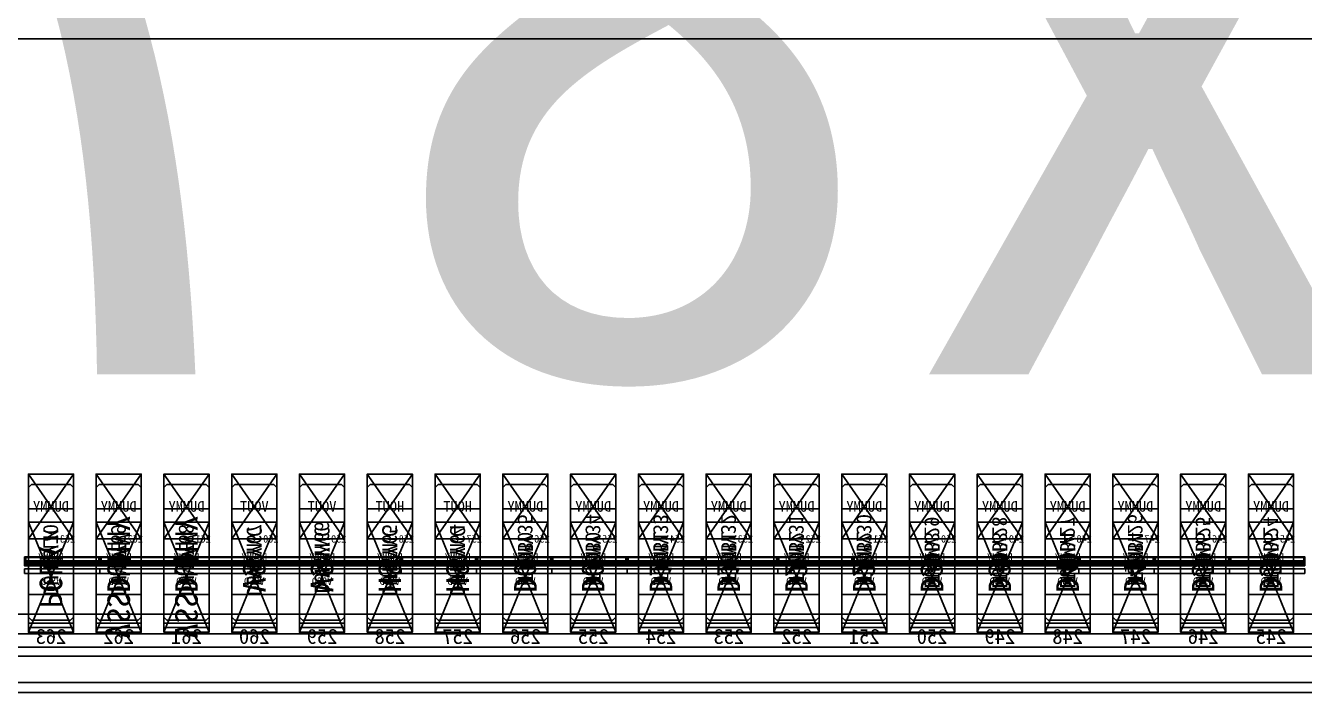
# Model space of a CAD drawing. Header units: millimetres. Extents: x 427 to 2444, y 137 to 817.
# Drawn here: x 1137.497 to 1138.347, y 300.775 to 301.218 of the extents above; entities that cross this region are included whole.
import ezdxf
from ezdxf.enums import TextEntityAlignment as Align

# ---------------------------------------------------------------- set-up
doc = ezdxf.new("R2010")
doc.units = ezdxf.units.MM
for name, color, linetype in [('L0', 211, 'Continuous'), ('L102', 91, 'Continuous'), ('L114', 213, 'Continuous'), ('L240', 60, 'Continuous'), ('L241', 200, 'Continuous'), ('L242', 51, 'Continuous'), ('L245', 53, 'Continuous'), ('L246', 93, 'Continuous'), ('L248', 171, 'Continuous'), ('L59', 140, 'Continuous'), ('L63', 4, 'Continuous'), ('L98', 150, 'Continuous')]:
    doc.layers.add(name, color=color, linetype=linetype)
doc.styles.add('txt', font='simhei.ttf')

# ---------------------------------------------------------------- blocks, each defined once
blk = doc.blocks.new('HX8394_F_PAD')
at = {"layer": 'L0'}
blk.add_lwpolyline([(-13.86, -0.4025), (-13.86, 0.4025), (13.86, 0.4025), (13.86, -0.4025), (-13.86, -0.4025)], close=True, dxfattribs=at)
at = {"layer": 'L241'}
blk.add_lwpolyline([(-13.9, -0.435), (-13.9, 0.435), (13.9, 0.435), (13.9, -0.435), (-13.9, -0.435)], close=True, dxfattribs=at)
at = {"layer": 'L242'}
for points in [[(-2.6905, -0.3935), (-2.6925, -0.3915), (-2.6925, -0.3055), (-2.6905, -0.3035), (-2.6645, -0.3035), (-2.6625, -0.3055), (-2.6625, -0.3915), (-2.6645, -0.3935), (-2.6905, -0.3935)], [(-2.6455, -0.3935), (-2.6475, -0.3915), (-2.6475, -0.3055), (-2.6455, -0.3035), (-2.6195, -0.3035), (-2.6175, -0.3055), (-2.6175, -0.3915), (-2.6195, -0.3935), (-2.6455, -0.3935)], [(-2.6005, -0.3935), (-2.6025, -0.3915), (-2.6025, -0.3055), (-2.6005, -0.3035), (-2.5745, -0.3035), (-2.5725, -0.3055), (-2.5725, -0.3915), (-2.5745, -0.3935), (-2.6005, -0.3935)], [(-2.5555, -0.3935), (-2.5575, -0.3915), (-2.5575, -0.3055), (-2.5555, -0.3035), (-2.5295, -0.3035), (-2.5275, -0.3055), (-2.5275, -0.3915), (-2.5295, -0.3935), (-2.5555, -0.3935)], [(-2.5105, -0.3935), (-2.5125, -0.3915), (-2.5125, -0.3055), (-2.5105, -0.3035), (-2.4845, -0.3035), (-2.4825, -0.3055), (-2.4825, -0.3915), (-2.4845, -0.3935), (-2.5105, -0.3935)], [(-2.4655, -0.3935), (-2.4675, -0.3915), (-2.4675, -0.3055), (-2.4655, -0.3035), (-2.4395, -0.3035), (-2.4375, -0.3055), (-2.4375, -0.3915), (-2.4395, -0.3935), (-2.4655, -0.3935)], [(-2.4205, -0.3935), (-2.4225, -0.3915), (-2.4225, -0.3055), (-2.4205, -0.3035), (-2.3945, -0.3035), (-2.3925, -0.3055), (-2.3925, -0.3915), (-2.3945, -0.3935), (-2.4205, -0.3935)], [(-2.3755, -0.3935), (-2.3775, -0.3915), (-2.3775, -0.3055), (-2.3755, -0.3035), (-2.3495, -0.3035), (-2.3475, -0.3055), (-2.3475, -0.3915), (-2.3495, -0.3935), (-2.3755, -0.3935)], [(-2.3305, -0.3935), (-2.3325, -0.3915), (-2.3325, -0.3055), (-2.3305, -0.3035), (-2.3045, -0.3035), (-2.3025, -0.3055), (-2.3025, -0.3915), (-2.3045, -0.3935), (-2.3305, -0.3935)], [(-2.2855, -0.3935), (-2.2875, -0.3915), (-2.2875, -0.3055), (-2.2855, -0.3035), (-2.2595, -0.3035), (-2.2575, -0.3055), (-2.2575, -0.3915), (-2.2595, -0.3935), (-2.2855, -0.3935)], [(-2.2405, -0.3935), (-2.2425, -0.3915), (-2.2425, -0.3055), (-2.2405, -0.3035), (-2.2145, -0.3035), (-2.2125, -0.3055), (-2.2125, -0.3915), (-2.2145, -0.3935), (-2.2405, -0.3935)], [(-2.1955, -0.3935), (-2.1975, -0.3915), (-2.1975, -0.3055), (-2.1955, -0.3035), (-2.1695, -0.3035), (-2.1675, -0.3055), (-2.1675, -0.3915), (-2.1695, -0.3935), (-2.1955, -0.3935)], [(-2.1505, -0.3935), (-2.1525, -0.3915), (-2.1525, -0.3055), (-2.1505, -0.3035), (-2.1245, -0.3035), (-2.1225, -0.3055), (-2.1225, -0.3915), (-2.1245, -0.3935), (-2.1505, -0.3935)], [(-2.1055, -0.3935), (-2.1075, -0.3915), (-2.1075, -0.3055), (-2.1055, -0.3035), (-2.0795, -0.3035), (-2.0775, -0.3055), (-2.0775, -0.3915), (-2.0795, -0.3935), (-2.1055, -0.3935)], [(-2.0605, -0.3935), (-2.0625, -0.3915), (-2.0625, -0.3055), (-2.0605, -0.3035), (-2.0345, -0.3035), (-2.0325, -0.3055), (-2.0325, -0.3915), (-2.0345, -0.3935), (-2.0605, -0.3935)], [(-2.0155, -0.3935), (-2.0175, -0.3915), (-2.0175, -0.3055), (-2.0155, -0.3035), (-1.9895, -0.3035), (-1.9875, -0.3055), (-1.9875, -0.3915), (-1.9895, -0.3935), (-2.0155, -0.3935)], [(-1.9705, -0.3935), (-1.9725, -0.3915), (-1.9725, -0.3055), (-1.9705, -0.3035), (-1.9445, -0.3035), (-1.9425, -0.3055), (-1.9425, -0.3915), (-1.9445, -0.3935), (-1.9705, -0.3935)], [(-1.9255, -0.3935), (-1.9275, -0.3915), (-1.9275, -0.3055), (-1.9255, -0.3035), (-1.8995, -0.3035), (-1.8975, -0.3055), (-1.8975, -0.3915), (-1.8995, -0.3935), (-1.9255, -0.3935)], [(-1.8805, -0.3935), (-1.8825, -0.3915), (-1.8825, -0.3055), (-1.8805, -0.3035), (-1.8545, -0.3035), (-1.8525, -0.3055), (-1.8525, -0.3915), (-1.8545, -0.3935), (-1.8805, -0.3935)]]:
    blk.add_lwpolyline(points, close=True, dxfattribs=at)
at = {"layer": 'L240', "style": 'txt'}
for s, p in [('DUMMY24', (-2.6775, -0.3485)), ('DUMMY25', (-2.6325, -0.3485)), ('DUMMY26', (-2.5875, -0.346834)), ('DUMMY27', (-2.5425, -0.3485)), ('DUMMY28', (-2.4975, -0.3485)), ('DUMMY29', (-2.4525, -0.3485)), ('DUMMY30', (-2.4075, -0.346834)), ('DUMMY31', (-2.3625, -0.346834)), ('DUMMY32', (-2.3175, -0.346834)), ('DUMMY33', (-2.2725, -0.346834)), ('DUMMY34', (-2.2275, -0.346834)), ('DUMMY35', (-2.1825, -0.346834)), ('HSYNC', (-2.1375, -0.3485)), ('HSYNC', (-2.0925, -0.3485)), ('VSYNC', (-2.0475, -0.3485)), ('VSYNC', (-2.0025, -0.3485)), ('PCLK', (-1.8675, -0.346834)), ('DE', (-1.9575, -0.3485)), ('DE', (-1.9125, -0.3485))]:
    blk.add_text(s, height=0.01, rotation=90, dxfattribs=at).set_placement(p, align=Align.MIDDLE_CENTER)
at = {"layer": 'L248', "style": 'txt'}
blk.add_text('27800x870(include SR&SL)', height=0.5, dxfattribs=at).set_placement((-0.381772, 0.019694), align=Align.MIDDLE_CENTER)
blk = doc.blocks.new('NTBUMP_73X30')
at = {"color": 5, "linetype": 'Continuous'}
blk.add_lwpolyline([(-0.015, 0.04), (0.015, -0.033), (0.015, 0.04), (-0.015, -0.033)], dxfattribs=at)
at = {"layer": 'L242', "color": 5}
blk.add_lwpolyline([(-0.015, -0.033), (-0.015, 0.04), (0.015, 0.04), (0.015, -0.033), (-0.015, -0.033)], close=True, dxfattribs=at)
blk = doc.blocks.new('ILI9881C_AA_NTBUMP_PM_875UM')
at = {"layer": 'L241'}
blk.add_lwpolyline([(-13.92, -0.4375), (-13.92, 0.4375), (13.92, 0.4375), (13.92, -0.4375), (-13.92, -0.4375)], close=True, dxfattribs=at)
for p in [(-2.6775, -0.3645), (-2.6325, -0.3645), (-2.5875, -0.3645), (-2.5425, -0.3645), (-2.4975, -0.3645), (-2.4525, -0.3645), (-2.4075, -0.3645), (-2.3625, -0.3645), (-2.3175, -0.3645), (-2.2725, -0.3645), (-2.2275, -0.3645), (-2.1825, -0.3645), (-2.1375, -0.3645), (-2.0925, -0.3645), (-2.0475, -0.3645), (-2.0025, -0.3645), (-1.9575, -0.3645), (-1.9125, -0.3645), (-1.8675, -0.3645)]:
    blk.add_blockref('NTBUMP_73X30', p)
at = {"layer": 'L246', "style": 'txt'}
for s, p in [('VSSDUMMY', (-1.9575, -0.361)), ('VSSDUMMY', (-1.9125, -0.361)), ('PCLK', (-1.8675, -0.361)), ('D5', (-2.6775, -0.361)), ('D5', (-2.6325, -0.361)), ('D4', (-2.5875, -0.361)), ('D4', (-2.5425, -0.361)), ('D3', (-2.4975, -0.361)), ('D3', (-2.4525, -0.361)), ('D2', (-2.4075, -0.361)), ('D2', (-2.3625, -0.361)), ('D1', (-2.3175, -0.361)), ('D1', (-2.2725, -0.361)), ('D0', (-2.2275, -0.361)), ('D0', (-2.1825, -0.361)), ('HS', (-2.1375, -0.361)), ('HS', (-2.0925, -0.361)), ('VS', (-2.0475, -0.361)), ('VS', (-2.0025, -0.361))]:
    blk.add_text(s, height=0.015, rotation=90, dxfattribs=at).set_placement(p, align=Align.MIDDLE_CENTER)
for s, p in [('245', (-2.6775, -0.400279)), ('246', (-2.6325, -0.400279)), ('247', (-2.5875, -0.400279)), ('248', (-2.5425, -0.400279)), ('249', (-2.4975, -0.400279)), ('250', (-2.4525, -0.400279)), ('251', (-2.4075, -0.400279)), ('252', (-2.3625, -0.400279)), ('253', (-2.3175, -0.400279)), ('254', (-2.2725, -0.400279)), ('255', (-2.2275, -0.400279)), ('256', (-2.1825, -0.400279)), ('257', (-2.1375, -0.400279)), ('258', (-2.0925, -0.400279)), ('259', (-2.0475, -0.400279)), ('260', (-2.0025, -0.400279)), ('261', (-1.9575, -0.400279)), ('262', (-1.9125, -0.400279)), ('263', (-1.8675, -0.400279))]:
    blk.add_text(s, height=0.01, dxfattribs=at).set_placement(p, align=Align.MIDDLE_CENTER)
blk = doc.blocks.new('INPUT_BUMP')
at = {"layer": 'L102'}
for points in [[(0.014, 0.04), (0.014, 0.041), (0.015, 0.041), (0.015, 0.04), (0.014, 0.04)], [(0.014, 0.039), (0.014, 0.04), (0.015, 0.04), (0.015, 0.039), (0.014, 0.039)], [(0.015, 0.04), (0.015, 0.041), (0.016, 0.041), (0.016, 0.04), (0.015, 0.04)], [(0.015, 0.039), (0.015, 0.04), (0.016, 0.04), (0.016, 0.039), (0.015, 0.039)]]:
    blk.add_lwpolyline(points, close=True, dxfattribs=at)
at = {"layer": 'L242'}
blk.add_lwpolyline([(0, 0.01), (0, 0.08), (0.03, 0.08), (0.03, 0.01), (0, 0.01)], close=True, dxfattribs=at)
blk = doc.blocks.new('JD9365Z_PAD_20170829_Y880')
at = {"layer": 'L241'}
blk.add_lwpolyline([(-13.95, -0.41), (-13.95, 0.41), (13.95, 0.41), (13.95, -0.41), (-13.95, -0.41)], close=True, dxfattribs=at)
at = {"row_count": 1, "column_count": 554, "row_spacing": 0.08, "column_spacing": 0.045}
blk.add_blockref('INPUT_BUMP', (-12.4575, -0.401), dxfattribs=at)
at = {"layer": 'L240', "style": 'txt'}
for p in [(-2.6775, -0.360167), (-2.6325, -0.360167), (-2.5875, -0.360167), (-2.5425, -0.360167), (-2.4975, -0.360167), (-2.4525, -0.360167), (-2.4075, -0.360167), (-2.3625, -0.360167), (-2.3175, -0.360167), (-2.2725, -0.360167), (-2.2275, -0.360167), (-2.1825, -0.360167), (-2.1375, -0.360167), (-2.0925, -0.360167), (-2.0475, -0.360167), (-2.0025, -0.360167), (-1.9575, -0.360167), (-1.9125, -0.360167), (-1.8675, -0.360167)]:
    blk.add_text('VSSD', height=0.005, dxfattribs=at).set_placement(p, align=Align.MIDDLE_CENTER)
blk = doc.blocks.new('NV3052C3P_BUMP_ORI_20190911')
at = {"layer": 'L241'}
blk.add_lwpolyline([(-13.8, -0.398), (-13.8, 0.398), (13.8, 0.398), (13.8, -0.398), (-13.8, -0.398)], close=True, dxfattribs=at)
at = {"layer": 'L242'}
for points in [[(-2.6925, -0.385), (-2.6925, -0.337), (-2.6625, -0.337), (-2.6625, -0.385), (-2.6925, -0.385)], [(-2.6475, -0.385), (-2.6475, -0.337), (-2.6175, -0.337), (-2.6175, -0.385), (-2.6475, -0.385)], [(-2.6025, -0.385), (-2.6025, -0.337), (-2.5725, -0.337), (-2.5725, -0.385), (-2.6025, -0.385)], [(-2.5575, -0.385), (-2.5575, -0.337), (-2.5275, -0.337), (-2.5275, -0.385), (-2.5575, -0.385)], [(-2.5125, -0.385), (-2.5125, -0.337), (-2.4825, -0.337), (-2.4825, -0.385), (-2.5125, -0.385)], [(-2.4675, -0.385), (-2.4675, -0.337), (-2.4375, -0.337), (-2.4375, -0.385), (-2.4675, -0.385)], [(-2.4225, -0.385), (-2.4225, -0.337), (-2.3925, -0.337), (-2.3925, -0.385), (-2.4225, -0.385)], [(-2.3775, -0.385), (-2.3775, -0.337), (-2.3475, -0.337), (-2.3475, -0.385), (-2.3775, -0.385)], [(-2.3325, -0.385), (-2.3325, -0.337), (-2.3025, -0.337), (-2.3025, -0.385), (-2.3325, -0.385)], [(-2.2875, -0.385), (-2.2875, -0.337), (-2.2575, -0.337), (-2.2575, -0.385), (-2.2875, -0.385)], [(-2.2425, -0.385), (-2.2425, -0.337), (-2.2125, -0.337), (-2.2125, -0.385), (-2.2425, -0.385)], [(-2.1975, -0.385), (-2.1975, -0.337), (-2.1675, -0.337), (-2.1675, -0.385), (-2.1975, -0.385)], [(-2.1525, -0.385), (-2.1525, -0.337), (-2.1225, -0.337), (-2.1225, -0.385), (-2.1525, -0.385)], [(-2.1075, -0.385), (-2.1075, -0.337), (-2.0775, -0.337), (-2.0775, -0.385), (-2.1075, -0.385)], [(-2.0625, -0.385), (-2.0625, -0.337), (-2.0325, -0.337), (-2.0325, -0.385), (-2.0625, -0.385)], [(-2.0175, -0.385), (-2.0175, -0.337), (-1.9875, -0.337), (-1.9875, -0.385), (-2.0175, -0.385)], [(-1.9725, -0.385), (-1.9725, -0.337), (-1.9425, -0.337), (-1.9425, -0.385), (-1.9725, -0.385)], [(-1.9275, -0.385), (-1.9275, -0.337), (-1.8975, -0.337), (-1.8975, -0.385), (-1.9275, -0.385)], [(-1.8825, -0.385), (-1.8825, -0.337), (-1.8525, -0.337), (-1.8525, -0.385), (-1.8825, -0.385)]]:
    blk.add_lwpolyline(points, close=True, dxfattribs=at)
at = {"layer": 'L245', "style": 'txt'}
for p in [(-2.677527, -0.360167), (-2.632527, -0.360167), (-2.587527, -0.360167), (-2.542527, -0.360167), (-2.497527, -0.360167), (-2.452527, -0.360167), (-2.407527, -0.360167), (-2.362527, -0.360167), (-2.317527, -0.360167), (-2.272527, -0.360167), (-2.227527, -0.360167), (-2.182527, -0.360167), (-2.137527, -0.360167), (-2.092527, -0.360167), (-2.047527, -0.360167), (-2.002527, -0.360167), (-1.957527, -0.360167), (-1.912527, -0.360167), (-1.867527, -0.360167)]:
    blk.add_text('DUMMY', height=0.005, dxfattribs=at).set_placement(p, align=Align.MIDDLE_CENTER)
blk = doc.blocks.new('BUMP_30_76')
at = {"layer": 'L242'}
blk.add_lwpolyline([(-0.015, -0.0195), (-0.015, 0.0565), (0.015, 0.0565), (0.015, -0.0195), (-0.015, -0.0195)], close=True, dxfattribs=at)
blk = doc.blocks.new('FL11283_A_OTHER')
at = {"layer": 'L102'}
blk.add_lwpolyline([(-13.86, 0), (-13.86, 0.41), (0, 0.41), (0, 0), (-13.86, 0)], close=True, dxfattribs=at)
at = {"layer": 'L241'}
blk.add_lwpolyline([(-13.86, -0.41), (-13.86, 0.41), (13.86, 0.41), (13.86, 0.404), (-13.854, 0.404), (-13.854, -0.404), (13.854, -0.404), (13.854, 0.404), (13.86, 0.404), (13.86, -0.41), (-13.86, -0.41)], close=True, dxfattribs=at)
at = {"layer": 'L59'}
for points in [[(-13.86, -0.41), (-13.86, 0.41), (13.86, 0.41), (13.86, -0.41), (-13.86, -0.41)], [(-13.86, -0.41), (-13.86, 0), (0, 0), (0, -0.41), (-13.86, -0.41)]]:
    blk.add_lwpolyline(points, close=True, dxfattribs=at)
for p in [(-2.6775, -0.3685), (-2.6325, -0.3685), (-2.5875, -0.3685), (-2.5425, -0.3685), (-2.4975, -0.3685), (-2.4525, -0.3685), (-2.4075, -0.3685), (-2.3625, -0.3685), (-2.3175, -0.3685), (-2.2725, -0.3685), (-2.2275, -0.3685), (-2.1825, -0.3685), (-2.1375, -0.3685), (-2.0925, -0.3685), (-2.0475, -0.3685), (-2.0025, -0.3685), (-1.9575, -0.3685), (-1.9125, -0.3685), (-1.8675, -0.3685)]:
    blk.add_blockref('BUMP_30_76', p)
at = {"layer": 'L102', "style": 'txt'}
for s, p in [('DUMMY66', (-2.0475, -0.344334)), ('T_DB5', (-2.6775, -0.344334)), ('T_DB5', (-2.6325, -0.344334)), ('T_DB4', (-2.5875, -0.344334)), ('T_DB4', (-2.5425, -0.344334)), ('T_DB3', (-2.4975, -0.344334)), ('T_DB3', (-2.4525, -0.344334)), ('T_DB2', (-2.4075, -0.344334)), ('T_DB2', (-2.3625, -0.344334)), ('T_DB1', (-2.3175, -0.344334)), ('T_DB1', (-2.2725, -0.344334)), ('T_DB0', (-2.2275, -0.344334)), ('T_DB0', (-2.1825, -0.344334)), ('DUMMY64', (-2.1375, -0.346)), ('DUMMY65', (-2.0925, -0.346)), ('DUMMY67', (-2.0025, -0.346)), ('DUMMY68', (-1.9575, -0.346)), ('DUMMY69', (-1.9125, -0.346)), ('DUMMY70', (-1.8675, -0.346))]:
    blk.add_text(s, height=0.01, rotation=90, dxfattribs=at).set_placement(p, align=Align.MIDDLE_CENTER)
blk = doc.blocks.new('GC9702_ANALOG_PAD_BUMP')
at = {"color": 5, "linetype": 'Continuous'}
blk.add_lwpolyline([(-0.015, 0.0215), (0.015, -0.0215), (0.015, 0.0215), (-0.015, -0.0215)], dxfattribs=at)
at = {"layer": 'L242', "color": 5}
blk.add_lwpolyline([(-0.015, -0.0215), (-0.015, 0.0215), (0.015, 0.0215), (0.015, -0.0215), (-0.015, -0.0215)], close=True, dxfattribs=at)
blk = doc.blocks.new('GC9702_BUMP_NOCOMPENSATION')
at = {"layer": 'L114', "const_width": 0.004}
for points in [[(-2.7, -0.378), (-2.65, -0.378)], [(-2.7, -0.378), (-2.65, -0.378)], [(-2.7, -0.378), (-2.65, -0.378)], [(-2.7, -0.378), (-2.65, -0.378)], [(-2.65, -0.378), (-2.6, -0.378)], [(-2.65, -0.378), (-2.6, -0.378)], [(-2.65, -0.378), (-2.6, -0.378)], [(-2.65, -0.378), (-2.6, -0.378)], [(-2.6, -0.378), (-2.55, -0.378)], [(-2.6, -0.378), (-2.55, -0.378)], [(-2.6, -0.378), (-2.55, -0.378)], [(-2.6, -0.378), (-2.55, -0.378)], [(-2.55, -0.378), (-2.5, -0.378)], [(-2.55, -0.378), (-2.5, -0.378)], [(-2.55, -0.378), (-2.5, -0.378)], [(-2.55, -0.378), (-2.5, -0.378)], [(-2.5, -0.378), (-2.45, -0.378)], [(-2.5, -0.378), (-2.45, -0.378)], [(-2.5, -0.378), (-2.45, -0.378)], [(-2.5, -0.378), (-2.45, -0.378)], [(-2.45, -0.378), (-2.4, -0.378)], [(-2.45, -0.378), (-2.4, -0.378)], [(-2.45, -0.378), (-2.4, -0.378)], [(-2.45, -0.378), (-2.4, -0.378)], [(-2.4, -0.378), (-2.35, -0.378)], [(-2.4, -0.378), (-2.35, -0.378)], [(-2.4, -0.378), (-2.35, -0.378)], [(-2.4, -0.378), (-2.35, -0.378)], [(-2.35, -0.378), (-2.3, -0.378)], [(-2.35, -0.378), (-2.3, -0.378)], [(-2.35, -0.378), (-2.3, -0.378)], [(-2.35, -0.378), (-2.3, -0.378)], [(-2.3, -0.378), (-2.25, -0.378)], [(-2.3, -0.378), (-2.25, -0.378)], [(-2.3, -0.378), (-2.25, -0.378)], [(-2.3, -0.378), (-2.25, -0.378)], [(-2.25, -0.378), (-2.2, -0.378)], [(-2.25, -0.378), (-2.2, -0.378)], [(-2.25, -0.378), (-2.2, -0.378)], [(-2.25, -0.378), (-2.2, -0.378)], [(-2.2, -0.378), (-2.15, -0.378)], [(-2.2, -0.378), (-2.15, -0.378)], [(-2.2, -0.378), (-2.15, -0.378)], [(-2.2, -0.378), (-2.15, -0.378)], [(-2.15, -0.378), (-2.1, -0.378)], [(-2.15, -0.378), (-2.1, -0.378)], [(-2.15, -0.378), (-2.1, -0.378)], [(-2.15, -0.378), (-2.1, -0.378)], [(-2.1, -0.378), (-2.05, -0.378)], [(-2.1, -0.378), (-2.05, -0.378)], [(-2.1, -0.378), (-2.05, -0.378)], [(-2.1, -0.378), (-2.05, -0.378)], [(-2.05, -0.378), (-2, -0.378)], [(-2.05, -0.378), (-2, -0.378)], [(-2.05, -0.378), (-2, -0.378)], [(-2.05, -0.378), (-2, -0.378)], [(-2, -0.378), (-1.95, -0.378)], [(-2, -0.378), (-1.95, -0.378)], [(-2, -0.378), (-1.95, -0.378)], [(-2, -0.378), (-1.95, -0.378)], [(-1.95, -0.378), (-1.9, -0.378)], [(-1.95, -0.378), (-1.9, -0.378)], [(-1.95, -0.378), (-1.9, -0.378)], [(-1.95, -0.378), (-1.9, -0.378)], [(-1.9, -0.378), (-1.85, -0.378)], [(-1.9, -0.378), (-1.85, -0.378)], [(-1.9, -0.378), (-1.85, -0.378)], [(-1.9, -0.378), (-1.85, -0.378)]]:
    blk.add_lwpolyline(points, dxfattribs=at)
at = {"layer": 'L114'}
for points in [[(-2.7, -0.38), (-2.7, -0.374), (-2.65, -0.374), (-2.65, -0.38), (-2.7, -0.38)], [(-2.7, -0.38), (-2.7, -0.374), (-2.65, -0.374), (-2.65, -0.38), (-2.7, -0.38)], [(-2.69926, -0.379), (-2.69926, -0.37443), (-2.65082, -0.37443), (-2.65082, -0.379), (-2.69926, -0.379)], [(-2.69926, -0.379), (-2.69926, -0.37443), (-2.65082, -0.37443), (-2.65082, -0.379), (-2.69926, -0.379)], [(-2.65, -0.38), (-2.65, -0.374), (-2.6, -0.374), (-2.6, -0.38), (-2.65, -0.38)], [(-2.65, -0.38), (-2.65, -0.374), (-2.6, -0.374), (-2.6, -0.38), (-2.65, -0.38)], [(-2.64926, -0.379), (-2.64926, -0.37443), (-2.60082, -0.37443), (-2.60082, -0.379), (-2.64926, -0.379)], [(-2.64926, -0.379), (-2.64926, -0.37443), (-2.60082, -0.37443), (-2.60082, -0.379), (-2.64926, -0.379)], [(-2.6, -0.38), (-2.6, -0.374), (-2.55, -0.374), (-2.55, -0.38), (-2.6, -0.38)], [(-2.6, -0.38), (-2.6, -0.374), (-2.55, -0.374), (-2.55, -0.38), (-2.6, -0.38)], [(-2.59926, -0.379), (-2.59926, -0.37443), (-2.55082, -0.37443), (-2.55082, -0.379), (-2.59926, -0.379)], [(-2.59926, -0.379), (-2.59926, -0.37443), (-2.55082, -0.37443), (-2.55082, -0.379), (-2.59926, -0.379)], [(-2.55, -0.38), (-2.55, -0.374), (-2.5, -0.374), (-2.5, -0.38), (-2.55, -0.38)], [(-2.55, -0.38), (-2.55, -0.374), (-2.5, -0.374), (-2.5, -0.38), (-2.55, -0.38)], [(-2.54926, -0.379), (-2.54926, -0.37443), (-2.50082, -0.37443), (-2.50082, -0.379), (-2.54926, -0.379)], [(-2.54926, -0.379), (-2.54926, -0.37443), (-2.50082, -0.37443), (-2.50082, -0.379), (-2.54926, -0.379)], [(-2.5, -0.38), (-2.5, -0.374), (-2.45, -0.374), (-2.45, -0.38), (-2.5, -0.38)], [(-2.5, -0.38), (-2.5, -0.374), (-2.45, -0.374), (-2.45, -0.38), (-2.5, -0.38)], [(-2.49926, -0.379), (-2.49926, -0.37443), (-2.45082, -0.37443), (-2.45082, -0.379), (-2.49926, -0.379)], [(-2.49926, -0.379), (-2.49926, -0.37443), (-2.45082, -0.37443), (-2.45082, -0.379), (-2.49926, -0.379)], [(-2.45, -0.38), (-2.45, -0.374), (-2.4, -0.374), (-2.4, -0.38), (-2.45, -0.38)], [(-2.45, -0.38), (-2.45, -0.374), (-2.4, -0.374), (-2.4, -0.38), (-2.45, -0.38)], [(-2.44926, -0.379), (-2.44926, -0.37443), (-2.40082, -0.37443), (-2.40082, -0.379), (-2.44926, -0.379)], [(-2.44926, -0.379), (-2.44926, -0.37443), (-2.40082, -0.37443), (-2.40082, -0.379), (-2.44926, -0.379)], [(-2.4, -0.38), (-2.4, -0.374), (-2.35, -0.374), (-2.35, -0.38), (-2.4, -0.38)], [(-2.4, -0.38), (-2.4, -0.374), (-2.35, -0.374), (-2.35, -0.38), (-2.4, -0.38)], [(-2.39926, -0.379), (-2.39926, -0.37443), (-2.35082, -0.37443), (-2.35082, -0.379), (-2.39926, -0.379)], [(-2.39926, -0.379), (-2.39926, -0.37443), (-2.35082, -0.37443), (-2.35082, -0.379), (-2.39926, -0.379)], [(-2.35, -0.38), (-2.35, -0.374), (-2.3, -0.374), (-2.3, -0.38), (-2.35, -0.38)], [(-2.35, -0.38), (-2.35, -0.374), (-2.3, -0.374), (-2.3, -0.38), (-2.35, -0.38)], [(-2.34926, -0.379), (-2.34926, -0.37443), (-2.30082, -0.37443), (-2.30082, -0.379), (-2.34926, -0.379)], [(-2.34926, -0.379), (-2.34926, -0.37443), (-2.30082, -0.37443), (-2.30082, -0.379), (-2.34926, -0.379)], [(-2.3, -0.38), (-2.3, -0.374), (-2.25, -0.374), (-2.25, -0.38), (-2.3, -0.38)], [(-2.3, -0.38), (-2.3, -0.374), (-2.25, -0.374), (-2.25, -0.38), (-2.3, -0.38)], [(-2.29926, -0.379), (-2.29926, -0.37443), (-2.25082, -0.37443), (-2.25082, -0.379), (-2.29926, -0.379)], [(-2.29926, -0.379), (-2.29926, -0.37443), (-2.25082, -0.37443), (-2.25082, -0.379), (-2.29926, -0.379)], [(-2.25, -0.38), (-2.25, -0.374), (-2.2, -0.374), (-2.2, -0.38), (-2.25, -0.38)], [(-2.25, -0.38), (-2.25, -0.374), (-2.2, -0.374), (-2.2, -0.38), (-2.25, -0.38)], [(-2.24926, -0.379), (-2.24926, -0.37443), (-2.20082, -0.37443), (-2.20082, -0.379), (-2.24926, -0.379)], [(-2.24926, -0.379), (-2.24926, -0.37443), (-2.20082, -0.37443), (-2.20082, -0.379), (-2.24926, -0.379)], [(-2.2, -0.38), (-2.2, -0.374), (-2.15, -0.374), (-2.15, -0.38), (-2.2, -0.38)], [(-2.2, -0.38), (-2.2, -0.374), (-2.15, -0.374), (-2.15, -0.38), (-2.2, -0.38)], [(-2.19926, -0.379), (-2.19926, -0.37443), (-2.15082, -0.37443), (-2.15082, -0.379), (-2.19926, -0.379)], [(-2.19926, -0.379), (-2.19926, -0.37443), (-2.15082, -0.37443), (-2.15082, -0.379), (-2.19926, -0.379)], [(-2.15, -0.38), (-2.15, -0.374), (-2.1, -0.374), (-2.1, -0.38), (-2.15, -0.38)], [(-2.15, -0.38), (-2.15, -0.374), (-2.1, -0.374), (-2.1, -0.38), (-2.15, -0.38)], [(-2.14926, -0.379), (-2.14926, -0.37443), (-2.10082, -0.37443), (-2.10082, -0.379), (-2.14926, -0.379)], [(-2.14926, -0.379), (-2.14926, -0.37443), (-2.10082, -0.37443), (-2.10082, -0.379), (-2.14926, -0.379)], [(-2.1, -0.38), (-2.1, -0.374), (-2.05, -0.374), (-2.05, -0.38), (-2.1, -0.38)], [(-2.1, -0.38), (-2.1, -0.374), (-2.05, -0.374), (-2.05, -0.38), (-2.1, -0.38)], [(-2.09926, -0.379), (-2.09926, -0.37443), (-2.05082, -0.37443), (-2.05082, -0.379), (-2.09926, -0.379)], [(-2.09926, -0.379), (-2.09926, -0.37443), (-2.05082, -0.37443), (-2.05082, -0.379), (-2.09926, -0.379)], [(-2.05, -0.38), (-2.05, -0.374), (-2, -0.374), (-2, -0.38), (-2.05, -0.38)], [(-2.05, -0.38), (-2.05, -0.374), (-2, -0.374), (-2, -0.38), (-2.05, -0.38)], [(-2.04926, -0.379), (-2.04926, -0.37443), (-2.00082, -0.37443), (-2.00082, -0.379), (-2.04926, -0.379)], [(-2.04926, -0.379), (-2.04926, -0.37443), (-2.00082, -0.37443), (-2.00082, -0.379), (-2.04926, -0.379)], [(-2, -0.38), (-2, -0.374), (-1.95, -0.374), (-1.95, -0.38), (-2, -0.38)], [(-2, -0.38), (-2, -0.374), (-1.95, -0.374), (-1.95, -0.38), (-2, -0.38)], [(-1.99926, -0.379), (-1.99926, -0.37443), (-1.95082, -0.37443), (-1.95082, -0.379), (-1.99926, -0.379)], [(-1.99926, -0.379), (-1.99926, -0.37443), (-1.95082, -0.37443), (-1.95082, -0.379), (-1.99926, -0.379)], [(-1.95, -0.38), (-1.95, -0.374), (-1.9, -0.374), (-1.9, -0.38), (-1.95, -0.38)], [(-1.95, -0.38), (-1.95, -0.374), (-1.9, -0.374), (-1.9, -0.38), (-1.95, -0.38)], [(-1.94926, -0.379), (-1.94926, -0.37443), (-1.90082, -0.37443), (-1.90082, -0.379), (-1.94926, -0.379)], [(-1.94926, -0.379), (-1.94926, -0.37443), (-1.90082, -0.37443), (-1.90082, -0.379), (-1.94926, -0.379)], [(-1.9, -0.38), (-1.9, -0.374), (-1.85, -0.374), (-1.85, -0.38), (-1.9, -0.38)], [(-1.9, -0.38), (-1.9, -0.374), (-1.85, -0.374), (-1.85, -0.38), (-1.9, -0.38)], [(-1.89926, -0.379), (-1.89926, -0.37443), (-1.85082, -0.37443), (-1.85082, -0.379), (-1.89926, -0.379)], [(-1.89926, -0.379), (-1.89926, -0.37443), (-1.85082, -0.37443), (-1.85082, -0.379), (-1.89926, -0.379)]]:
    blk.add_lwpolyline(points, close=True, dxfattribs=at)
at = {"layer": 'L241'}
for points in [[(-2.7, -0.385), (-2.7, -0.382), (-2.65, -0.382), (-2.65, -0.385), (-2.7, -0.385)], [(-2.7, -0.385), (-2.7, -0.382), (-2.65, -0.382), (-2.65, -0.385), (-2.7, -0.385)], [(-2.65, -0.385), (-2.65, -0.382), (-2.6, -0.382), (-2.6, -0.385), (-2.65, -0.385)], [(-2.65, -0.385), (-2.65, -0.382), (-2.6, -0.382), (-2.6, -0.385), (-2.65, -0.385)], [(-2.6, -0.385), (-2.6, -0.382), (-2.55, -0.382), (-2.55, -0.385), (-2.6, -0.385)], [(-2.6, -0.385), (-2.6, -0.382), (-2.55, -0.382), (-2.55, -0.385), (-2.6, -0.385)], [(-2.55, -0.385), (-2.55, -0.382), (-2.5, -0.382), (-2.5, -0.385), (-2.55, -0.385)], [(-2.55, -0.385), (-2.55, -0.382), (-2.5, -0.382), (-2.5, -0.385), (-2.55, -0.385)], [(-2.5, -0.385), (-2.5, -0.382), (-2.45, -0.382), (-2.45, -0.385), (-2.5, -0.385)], [(-2.5, -0.385), (-2.5, -0.382), (-2.45, -0.382), (-2.45, -0.385), (-2.5, -0.385)], [(-2.45, -0.385), (-2.45, -0.382), (-2.4, -0.382), (-2.4, -0.385), (-2.45, -0.385)], [(-2.45, -0.385), (-2.45, -0.382), (-2.4, -0.382), (-2.4, -0.385), (-2.45, -0.385)], [(-2.4, -0.385), (-2.4, -0.382), (-2.35, -0.382), (-2.35, -0.385), (-2.4, -0.385)], [(-2.4, -0.385), (-2.4, -0.382), (-2.35, -0.382), (-2.35, -0.385), (-2.4, -0.385)], [(-2.35, -0.385), (-2.35, -0.382), (-2.3, -0.382), (-2.3, -0.385), (-2.35, -0.385)], [(-2.35, -0.385), (-2.35, -0.382), (-2.3, -0.382), (-2.3, -0.385), (-2.35, -0.385)], [(-2.3, -0.385), (-2.3, -0.382), (-2.25, -0.382), (-2.25, -0.385), (-2.3, -0.385)], [(-2.3, -0.385), (-2.3, -0.382), (-2.25, -0.382), (-2.25, -0.385), (-2.3, -0.385)], [(-2.25, -0.385), (-2.25, -0.382), (-2.2, -0.382), (-2.2, -0.385), (-2.25, -0.385)], [(-2.25, -0.385), (-2.25, -0.382), (-2.2, -0.382), (-2.2, -0.385), (-2.25, -0.385)], [(-2.2, -0.385), (-2.2, -0.382), (-2.15, -0.382), (-2.15, -0.385), (-2.2, -0.385)], [(-2.2, -0.385), (-2.2, -0.382), (-2.15, -0.382), (-2.15, -0.385), (-2.2, -0.385)], [(-2.15, -0.385), (-2.15, -0.382), (-2.1, -0.382), (-2.1, -0.385), (-2.15, -0.385)], [(-2.15, -0.385), (-2.15, -0.382), (-2.1, -0.382), (-2.1, -0.385), (-2.15, -0.385)], [(-2.1, -0.385), (-2.1, -0.382), (-2.05, -0.382), (-2.05, -0.385), (-2.1, -0.385)], [(-2.1, -0.385), (-2.1, -0.382), (-2.05, -0.382), (-2.05, -0.385), (-2.1, -0.385)], [(-2.05, -0.385), (-2.05, -0.382), (-2, -0.382), (-2, -0.385), (-2.05, -0.385)], [(-2.05, -0.385), (-2.05, -0.382), (-2, -0.382), (-2, -0.385), (-2.05, -0.385)], [(-2, -0.385), (-2, -0.382), (-1.95, -0.382), (-1.95, -0.385), (-2, -0.385)], [(-2, -0.385), (-2, -0.382), (-1.95, -0.382), (-1.95, -0.385), (-2, -0.385)], [(-1.95, -0.385), (-1.95, -0.382), (-1.9, -0.382), (-1.9, -0.385), (-1.95, -0.385)], [(-1.95, -0.385), (-1.95, -0.382), (-1.9, -0.382), (-1.9, -0.385), (-1.95, -0.385)], [(-1.9, -0.385), (-1.9, -0.382), (-1.85, -0.382), (-1.85, -0.385), (-1.9, -0.385)], [(-1.9, -0.385), (-1.9, -0.382), (-1.85, -0.382), (-1.85, -0.385), (-1.9, -0.385)]]:
    blk.add_lwpolyline(points, close=True, dxfattribs=at)
at = {"row_count": 1, "column_count": 554, "row_spacing": 0.043, "column_spacing": 0.045}
blk.add_blockref('GC9702_ANALOG_PAD_BUMP', (-12.4425, -0.3405), dxfattribs=at)
at = {"layer": 'L114', "style": 'txt'}
for s, p in [('245', (-2.6885, -0.362)), ('246', (-2.6435, -0.362)), ('247', (-2.5985, -0.362)), ('248', (-2.5535, -0.362)), ('249', (-2.5085, -0.362)), ('250', (-2.4635, -0.362)), ('251', (-2.4185, -0.362)), ('252', (-2.3735, -0.362)), ('253', (-2.3285, -0.362)), ('254', (-2.2835, -0.362)), ('255', (-2.2385, -0.362)), ('256', (-2.1935, -0.362)), ('257', (-2.1485, -0.362)), ('258', (-2.1035, -0.362)), ('259', (-2.0585, -0.362)), ('260', (-2.0135, -0.362)), ('261', (-1.9685, -0.362)), ('262', (-1.9235, -0.362)), ('263', (-1.8785, -0.362))]:
    blk.add_text(s, height=0.005, dxfattribs=at).set_placement(p, align=Align.MIDDLE_CENTER)
at = {"layer": 'L98', "style": 'txt'}
for s, p in [('DUMMY', (-2.6775, -0.3405)), ('DUMMY', (-2.6325, -0.3405)), ('DUMMY', (-2.5875, -0.3405)), ('DUMMY', (-2.5425, -0.3405)), ('DUMMY', (-2.4975, -0.3405)), ('DUMMY', (-2.4525, -0.3405)), ('DUMMY', (-2.4075, -0.3405)), ('DUMMY', (-2.3625, -0.3405)), ('DUMMY', (-2.3175, -0.3405)), ('DUMMY', (-2.2725, -0.3405)), ('DUMMY', (-2.2275, -0.3405)), ('DUMMY', (-2.1825, -0.3405)), ('HOUT', (-2.1375, -0.3405)), ('HOUT', (-2.0925, -0.3405)), ('VOUT', (-2.0475, -0.3405)), ('VOUT', (-2.0025, -0.3405)), ('DUMMY', (-1.9575, -0.3405)), ('DUMMY', (-1.9125, -0.3405)), ('DUMMY', (-1.8675, -0.3405))]:
    blk.add_text(s, height=0.007, dxfattribs=at).set_placement(p, align=Align.MIDDLE_CENTER)
blk = doc.blocks.new('IC_GDS_ALL')
for name, p in [('ILI9881C_AA_NTBUMP_PM_875UM', (0, 0)), ('HX8394_F_PAD', (0, 0.004)), ('GC9702_BUMP_NOCOMPENSATION', (0, 0.0265)), ('NV3052C3P_BUMP_ORI_20190911', (0, 0.0125)), ('JD9365Z_PAD_20170829_Y880', (0, -0.0035)), ('FL11283_A_OTHER', (0, -0.0035))]:
    blk.add_blockref(name, p)
blk = doc.blocks.new('INPUT_PAD')
at = {"layer": 'L63'}
blk.add_lwpolyline([(0.01, -0.043), (0.01, 0.062), (0.04, 0.062), (0.04, -0.043), (0.01, -0.043)], close=True, dxfattribs=at)
blk = doc.blocks.new('IC_PAD_ALL')
at = {"row_count": 1, "column_count": 554, "row_spacing": 0.109, "column_spacing": 0.045}
blk.add_blockref('INPUT_PAD', (1.18, 0), dxfattribs=at)
blk = doc.blocks.new('IC_ALL')
at = {"yscale": -1, "rotation": 180}
blk.add_blockref('IC_GDS_ALL', (14, 0.4375), dxfattribs=at)
blk.add_blockref('IC_PAD_ALL', (0.3525, 0.083))
blk = doc.blocks.new('IC_FPC_OLB_ALL')
blk.add_blockref('IC_ALL', (1.188, 1.0245))

msp = doc.modelspace()

# ---------------------------------------------------------------- block references
msp.add_blockref('IC_FPC_OLB_ALL', (1120.45883, 299.75037))

doc.saveas('drawing.dxf')
